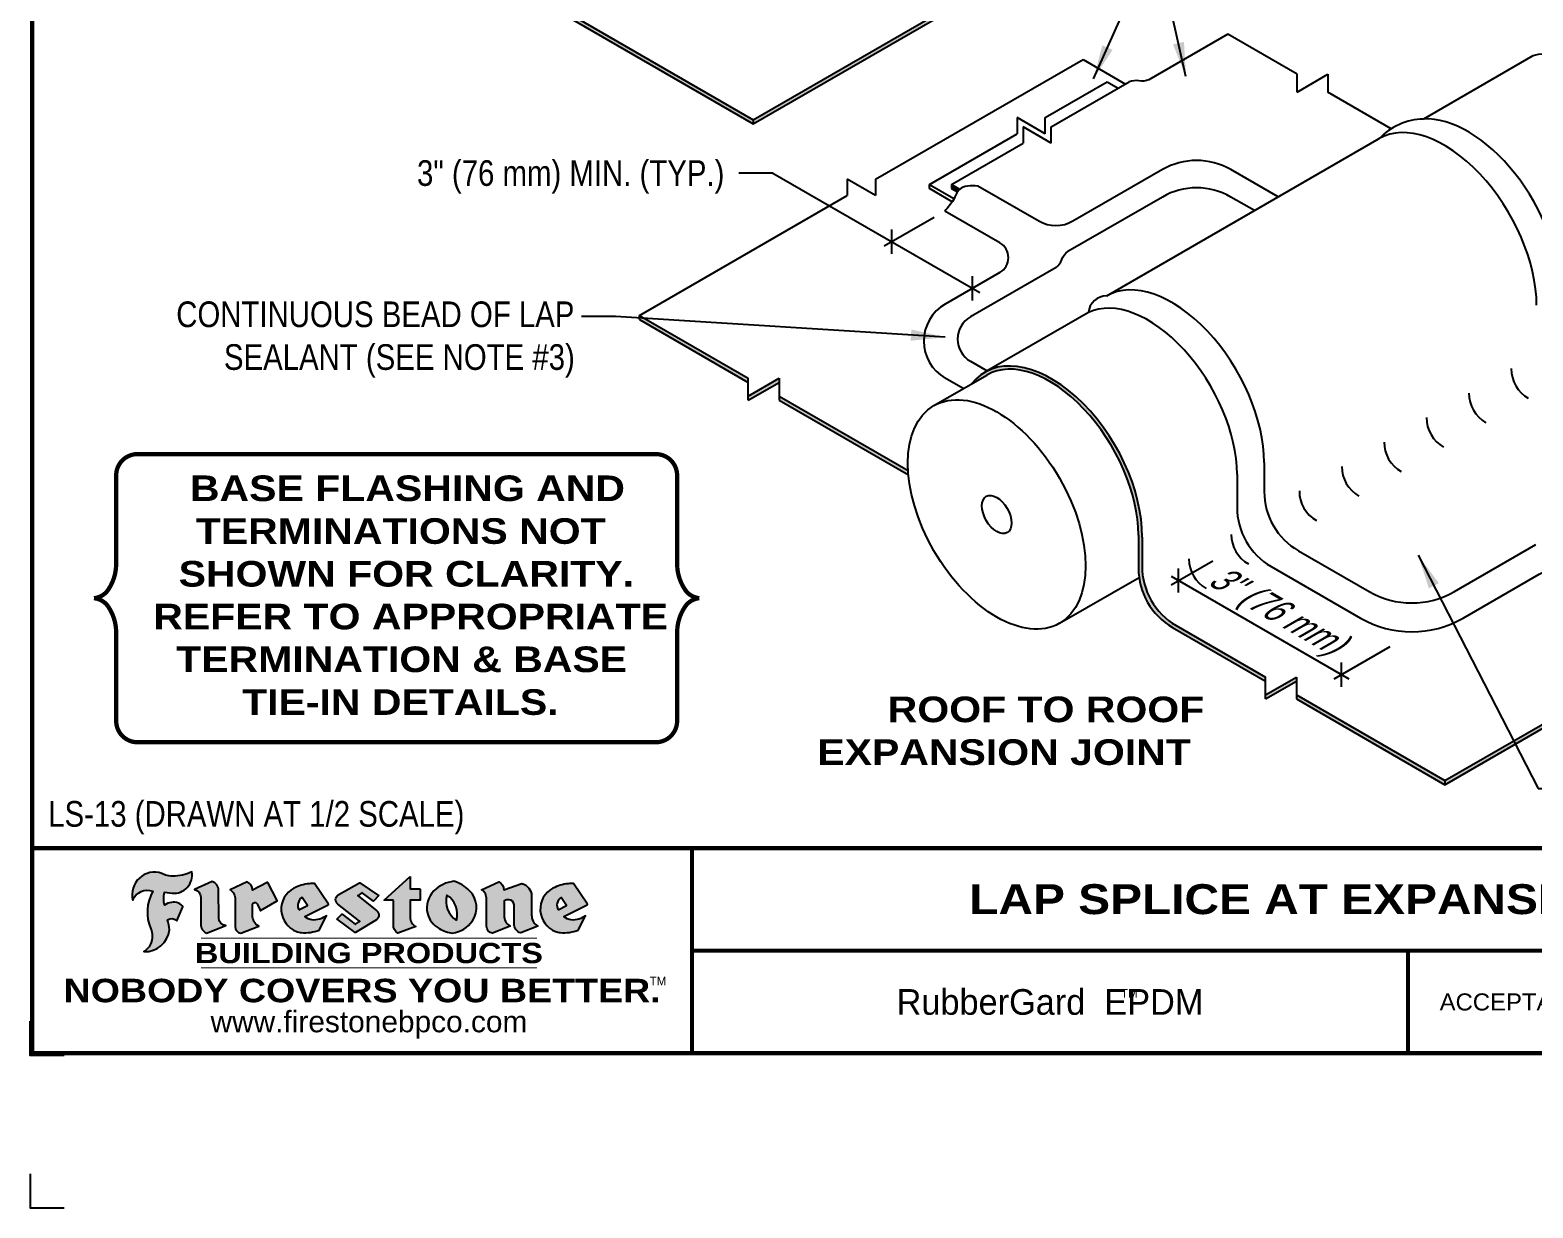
# Model space of a CAD drawing. Header units: inches. Extents: x 121.4 to 141.5, y 78.7 to 95.5.
# Drawn here: x 121.45 to 132.44, y 78.72 to 87.33 of the extents above; entities that cross this region are included whole.
import ezdxf
from ezdxf.enums import TextEntityAlignment as Align

# ---------------------------------------------------------------- set-up
doc = ezdxf.new("R2010")
doc.units = ezdxf.units.IN
doc.header["$MEASUREMENT"] = 0
doc.layers.get('0').update_dxf_attribs({"linetype": 'CONTINUOUS'})
doc.layers.get('DEFPOINTS').update_dxf_attribs({"linetype": 'CONTINUOUS'})
for name, color, linetype in [('FSBP-ANNO-NOTE', 7, 'CONTINUOUS'), ('FSBP-MEMBRANE', 7, 'CONTINUOUS'), ('FSBP-OTHER', 7, 'CONTINUOUS'), ('FSBP-SEALANTS', 1, 'CONTINUOUS'), ('FSBP-TTLB', 7, 'CONTINUOUS'), ('FSBP-TTLB-BORDER', 7, 'CONTINUOUS'), ('FSBP-TTLB-TEXT', 7, 'CONTINUOUS')]:
    doc.layers.add(name, color=color, linetype=linetype)
doc.styles.add('FSBP_ARIAL', font='arial.ttf')
doc.styles.add('FSBP_ARIAL_BOLD', font='')
doc.styles.add('FSBP_ARIAL_NAR', font='ARIALN.TTF')
doc.styles.add('FSBP_BANKGOTHIC', font='bgothm.ttf')
doc.styles.get('FSBP_ARIAL_BOLD').set_extended_font_data('Arial Black')
doc.dimstyles.new('FSBP-LEADER', dxfattribs={"dimtxt": 0.1875, "dimasz": 0.25, "dimexe": 0.0625, "dimexo": 0.125, "dimgap": 0.125, "dimtad": 0, "dimtih": 1, "dimtoh": 1, "dimdec": 4, "dimzin": 0, "dimdsep": 46, "dimlunit": 4, "dimtxsty": 'FSBP_ARIAL_NAR', "dimcen": 0.09375, "dimclrd": 256, "dimclre": 256, "dimclrt": 256, "dimadec": 0, "dimazin": 0, "dimtfac": 1, "dimtdec": 4, "dimtofl": 0, "dimtmove": 0, "dimatfit": 3, "dimfxl": 1, "dimtolj": 1, "dimtzin": 0, "dimlwd": -1, "dimlwe": -1, "dimarcsym": 0})

# ---------------------------------------------------------------- blocks, each defined once
blk = doc.blocks.new('TTLB-EPDM_1')
at = {"layer": 'FSBP-TTLB-TEXT'}
h = blk.add_hatch(color=1, dxfattribs=at)
edge = h.paths.add_edge_path()
edge.add_arc((1.037309769669573, -0.1982514792917306), 0.1319107607348553, 264.0410451462098, 370.3106169565175)
edge.add_arc((1.027551646585694, 0.1214293576525799), 0.3273056962876235, 270.05058356628535, 295.23459397187514, ccw=False)
edge.add_arc((1.022801957313345, -0.06680179986895154), 0.1391656561713503, 249.3281275763668, 272.0749124149863, ccw=False)
edge.add_line((0.9736743133014443, -0.1970076156048179), (0.9474927838574558, -0.1852745150568325))
edge.add_arc((0.8939498971398288, -0.3394262635682071), 0.1631857907024099, 70.84590087378872, 194.3325259843273)
edge.add_arc((0.8444260109029493, -0.4259936440910768), 0.1179914261095279, 70.96950098067128, 156.9641407594482, ccw=False)
edge.add_arc((1.153141409296894, -0.4684497516079468), 0.3110405457095052, 150.3231137483159, 203.2084295854517)
edge.add_arc((0.7562495500622943, -0.6412608153899899), 0.1218587156617311, 0.8849157075190988, 24.34668939894999, ccw=False)
edge.add_arc((0.7493781665697374, -0.6475258110744375), 0.1289731377238325, -58.36655102076742, 3.6216782311386737, ccw=False)
edge.add_arc((0.8256699029544474, -0.5792158350996106), 0.1783301886510354, 267.2205474105585, 354.1381621173521)
edge.add_arc((0.7903121048625305, -0.6011409294291745), 0.212787892960859, 0.9996158580669322, 21.00503380861244)
edge.add_arc((1.01880712263941, -0.5666691048185161), 0.05136395668415847, 40.82117713173261, 125.52727787225791, ccw=False)
edge.add_line((1.057676976260041, -0.5330924682126437), (1.102776947655911, -0.4308018311949837))
edge.add_arc((1.040858222524664, -0.4699705673995949), 0.07326744446031509, 32.31675181867256, 66.31481236598174)
edge.add_arc((1.032262518825329, -0.5063316993097662), 0.1102246948011782, 69.8179132332389, 125.254734720681)
edge.add_arc((1.127708877207287, -0.368959353531244), 0.1659710644737306, 164.1569669952081, 196.5811013160487, ccw=False)
edge.add_line((0.9680425188342383, -0.3236487780942383), (1.023615334387159, -0.3294494641845773))
h = blk.add_hatch(color=1, dxfattribs=at)
edge = h.paths.add_edge_path()
edge.add_line((2.763460561272041, -0.2072496393923444), (2.763460561272041, -0.2969520779963801))
edge.add_arc((2.765767478062699, -0.2969520779963943), 0.00230691679065842, 179.9999999996471, 269.9999999996471)
edge.add_line((2.765767478062685, -0.2992589947870528), (2.835417693520355, -0.2992589947870528))
edge.add_arc((2.835417693520355, -0.3015659115777538), 0.002306916790701052, 0, 90, ccw=False)
edge.add_line((2.837724610311056, -0.3015659115777538), (2.837724610311056, -0.3790761307453892))
edge.add_arc((2.83541769352037, -0.3790761307453749), 0.002306916790686842, 269.99999999964706, 359.99999999964706, ccw=False)
edge.add_line((2.835417693520355, -0.3813830475360618), (2.765767478062685, -0.3813830475360618))
edge.add_arc((2.765767478062699, -0.3836899643267202), 0.00230691679065842, 90.00000000035294, 180.0000000003529)
edge.add_line((2.763460561272041, -0.3836899643267344), (2.763460561272041, -0.5033995910642801))
edge.add_arc((2.836735953378943, -0.5071368822038516), 0.07337063740681413, 177.0802527808789, 245.3249543133826)
edge.add_line((2.806105814540615, -0.5738080530967267), (2.674529557384915, -0.6226036013049594))
edge.add_arc((2.708610405062069, -0.564298408791804), 0.06753517344606039, 177.0345319916277, 239.6926428024901, ccw=False)
edge.add_line((2.641165668230087, -0.560804539009709), (2.641165668230087, -0.3836899643267344))
edge.add_arc((2.638858751439429, -0.3836899643267202), 0.00230691679065842, 359.9999999996471, 449.999999999647)
edge.add_line((2.638858751439443, -0.3813830475360618), (2.572857950769389, -0.3813830475360618))
edge.add_line((2.572857950769389, -0.3813830475360618), (2.763460561272041, -0.2072496393923444))
h = blk.add_hatch(color=1, dxfattribs=at)
edge = h.paths.add_edge_path()
edge.add_line((1.275239419159561, -0.6223407783464694), (1.415345367376062, -0.5660418822574371))
edge.add_arc((1.421019305783958, -0.5090099247487757), 0.05731350411836949, 181.9717871001989, 264.31851000495806, ccw=False)
edge.add_line((1.363739737527226, -0.5109819325197265), (1.363412352251203, -0.3102363679013962))
edge.add_arc((1.294263659668751, -0.3103491388303989), 0.06914878453844908, 0.0934405599591014, 72.42834396969012)
edge.add_line((1.315139561173908, -0.2444268274366692), (1.186839444240604, -0.3024209471341379))
edge.add_arc((1.175246268095289, -0.3585110609420917), 0.05727567197445628, -0.017399788185912257, 78.322067691347, ccw=False)
edge.add_line((1.232521937428658, -0.3585284546236807), (1.232574268422297, -0.555126496687123))
edge.add_arc((1.305699496415486, -0.5558575689677219), 0.07312888236350451, 179.4272023230205, 245.3845503102953)
h = blk.add_hatch(color=1, dxfattribs=at)
edge = h.paths.add_edge_path()
edge.add_line((1.792026821926584, -0.3839679064720229), (1.722158956877934, -0.2518542302253621))
edge.add_arc((1.720119655279638, -0.2529327078887852), 0.002306916790721817, 27.87197133405656, 117.3766794470751)
edge.add_line((1.719058846382097, -0.250884159729182), (1.610638460368705, -0.3070279753467702))
edge.add_arc((1.547088841662962, -0.3061026658494403), 0.06355635479880145, 359.165808011073, 425.8793658831422)
edge.add_line((1.573061729235633, -0.2480956029480268), (1.446879247402876, -0.3051325108639702))
edge.add_arc((1.407812067100189, -0.370357133046621), 0.07602957263902092, -3.441403975725109, 59.07992244284969, ccw=False)
edge.add_line((1.483704536400296, -0.3749210150788969), (1.483704536400296, -0.5723838140635706))
edge.add_arc((1.54053746518044, -0.568254406115083), 0.05698275005415228, 184.1557352478595, 255.3066498366543)
edge.add_line((1.526084036778343, -0.6233736605654059), (1.657291340682093, -0.570650514527486))
edge.add_arc((1.688298576827198, -0.5021390388423987), 0.0752015358480571, 207.5160880841914, 245.649226723163, ccw=False)
edge.add_arc((1.721050197024907, -0.4914488168456328), 0.1093332836229113, 179.4823365255141, 204.5537900001094, ccw=False)
edge.add_line((1.611721375809452, -0.4904610114968335), (1.611721375809452, -0.4126404716788983))
edge.add_arc((1.628589765097195, -0.414159299036043), 0.01693662875851176, 28.356188110622725, 174.8549701683585, ccw=False)
edge.add_arc((1.627340435522395, -0.4197189881350504), 0.02111886817708033, 22.216893572439517, 40.10213956426492, ccw=False)
edge.add_line((1.646891420738257, -0.4117336534413738), (1.666638796144639, -0.4549750258192233))
edge.add_arc((1.668737246926742, -0.4540167099035481), 0.002306916790685496, 204.545128184284, 299.6323508190091)
edge.add_line((1.669877862091766, -0.4560219186518992), (1.791128135493295, -0.3870515928837648))
edge.add_line((1.791128135493295, -0.3870515928837648), (1.792026821926584, -0.3839679064720229))
h = blk.add_hatch(color=1, dxfattribs=at)
h.paths.add_polyline_path([(2.063388732080512, -0.2583237030618903, 0.02524281661523788), (2.025024361750752, -0.2610532129309178, 0.1213611957758757), (1.901773912052249, -0.3008158885520373, 0.6151668103976068), (1.93274136141747, -0.6099060679591872, 0.05306812109568645), (1.967936229862175, -0.617865745600497, 0.1150932231766138), (2.099126721549737, -0.5994933789882708), (2.151195569562105, -0.4944891916583316, -0.08755405562188731), (2.104230609512001, -0.5187113292177372, -0.265591761123442), (1.992692314386659, -0.5010701623316862), (2.165347897647223, -0.4141184325909109, 0.4518949533370738), (2.166222728871162, -0.4107679608846269)])
h.paths.add_polyline_path([(2.014217313945437, -0.4188965037300676), (1.951113654018855, -0.4515330109460507, -0.3720533890450154), (1.973177450672722, -0.3607130665457561)], flags=16)
h = blk.add_hatch(color=1, dxfattribs=at)
edge = h.paths.add_edge_path()
edge.add_arc((2.260407392426802, -0.3775796671688782), 0.04152450223225729, 123.20805433950699, 232.2027298779723, ccw=False)
edge.add_line((2.237665217914071, -0.3428366421988329), (2.393535971665983, -0.2540943745380986))
edge.add_arc((2.394677353533142, -0.2560991469722482), 0.002306916790741334, 55.64644466176611, 119.65426054492559, ccw=False)
edge.add_line((2.395979141996861, -0.2541946229174954), (2.531809646140459, -0.3470380726374032))
edge.add_arc((2.530468902927946, -0.3489153772789875), 0.002306916790700397, -42.731101238422525, 54.4661353739603, ccw=False)
edge.add_line((2.532163440279987, -0.3504807552658491), (2.498457913851155, -0.3869673252714421))
edge.add_arc((2.496763376499139, -0.3854019472845934), 0.002306916790672934, 233.7527076894875, 317.26889876138785, ccw=False)
edge.add_line((2.495399362263356, -0.38726241234572), (2.413849913492982, -0.3274738082119626))
edge.add_arc((2.412485899257181, -0.3293342732731342), 0.002306916790720064, 53.75270768979358, 124.4135619297835)
edge.add_line((2.41118211687575, -0.3274311136421062), (2.382933981293377, -0.346782838468144))
edge.add_arc((2.38423776367478, -0.3486859980991606), 0.002306916790694898, 124.4135619293799, 231.8459020253626)
edge.add_line((2.382812599816248, -0.3505000469010184), (2.519899969301207, -0.4581994452042721))
edge.add_arc((2.494247019847682, -0.4908523236374461), 0.04152450223225742, -55.21225898295222, 51.84590202520428, ccw=False)
edge.add_line((2.517938320565804, -0.5249552055672808), (2.364434947484597, -0.6179520922513717))
edge.add_arc((2.36323960192349, -0.6159790200102006), 0.002306916790726996, 233.2955624372927, 301.20872157023314, ccw=False)
edge.add_line((2.361860787187538, -0.6178285429225383), (2.231266621301074, -0.5204709167214361))
edge.add_arc((2.232647938930649, -0.5186232623475259), 0.002306916790697672, 135.5134179846393, 233.21798691998708, ccw=False)
edge.add_line((2.231002150870836, -0.5170067083764565), (2.262839375599356, -0.4845937328397696))
edge.add_arc((2.264485163659225, -0.4862102868108537), 0.002306916790748497, 53.0352839999411, 135.513417985369, ccw=False)
edge.add_line((2.265872365996302, -0.4843670465239001), (2.361834678328762, -0.5565872257804898))
edge.add_arc((2.363221880665761, -0.5547439854936304), 0.002306916790627066, 233.0352840000685, 302.2362632414394)
edge.add_line((2.36445241715569, -0.5566953042850713), (2.39428499383348, -0.5378823484768844))
edge.add_arc((2.393054457343549, -0.5359310296853765), 0.002306916790685166, 302.2362632406177, 412.2027298768422)
edge.add_line((2.394468296066179, -0.5341081404551886), (2.234958295420142, -0.4103916733127022))
h = blk.add_hatch(color=1, dxfattribs=at)
edge = h.paths.add_edge_path(flags=16)
edge.add_arc((2.940363509127394, -0.4847985213681437), 0.1684614578629418, 344.5558804047865, 417.0140046669545)
edge.add_arc((3.194458079644619, -0.3883534532477785), 0.1684614578629414, 164.5558804047864, 237.0140046669546)
edge = h.paths.add_edge_path()
edge.add_arc((3.069375116502199, -0.4399344555144872), 0.1828726885096673, 136.0914512150047, 191.213418978326)
edge.add_arc((3.064939550433406, -0.4318234379590333), 0.1803148804748503, 194.0167254156723, 240.6663730831859)
edge.add_arc((3.098047041778981, -0.3845058757092554), 0.2378525180183701, 239.2975390661776, 264.2889872773176)
edge.add_arc((3.04884478212623, -0.4190232383793012), 0.203760689247156, 277.1986764832036, 326.503572961274)
edge.add_arc((3.077739326803546, -0.4341046616465112), 0.171374865791709, 325.3768876809902, 406.3828327799087)
edge.add_arc((3.011839488065919, -0.4896144380417797), 0.2571945645850002, 44.28462553519766, 73.82901434867304)
edge.add_arc((3.117152499586992, -0.4983433120546693), 0.2579560664039132, 97.50292863483666, 134.1039137579027)
h = blk.add_hatch(color=1, dxfattribs=at)
edge = h.paths.add_edge_path()
edge.add_line((3.322690228557462, -0.5721896537377091), (3.322690228557462, -0.3749210150788969))
edge.add_arc((3.246797759257384, -0.3703571330465745), 0.076029572638996, 356.5585960242387, 419.0799224428129)
edge.add_line((3.285864939560099, -0.3051325108639702), (3.412047421392799, -0.2480956029480268))
edge.add_arc((3.386074533820159, -0.3061026658494941), 0.06355635479883807, 0.3962622833877276, 65.87936588318718, ccw=False)
edge.add_line((3.449629368605429, -0.3056631084210863), (3.580526418688805, -0.2593848434574539))
edge.add_arc((3.555744121700958, -0.3530904070730321), 0.09692726601172152, 2.366977007666776, 75.18615851992018, ccw=False)
edge.add_line((3.652588689330287, -0.3490873311063041), (3.652588689330287, -0.4883770011386872))
edge.add_arc((3.761877549389556, -0.4914934052703811), 0.1093332836229047, 178.3666365323574, 204.5537900000422)
edge.add_arc((3.729125929191727, -0.5021836272670953), 0.07520153584796169, 207.5160880841711, 245.2240541443093)
edge.add_line((3.697611150971852, -0.5704631245385627), (3.572585913552643, -0.6207021253773775))
edge.add_arc((3.59534718600759, -0.5526356419907701), 0.07177131519198746, 180.3328587115751, 251.51018566665869, ccw=False)
edge.add_line((3.523577081955409, -0.5530525936986663), (3.523577081955409, -0.4153032515383615))
edge.add_arc((3.486319529276879, -0.4148773504126441), 0.0372599868942854, 359.3450650296066, 449.0500281941028)
edge.add_arc((3.482769874121713, -0.4419622099033496), 0.06447454900600783, 86.29402372314017, 119.8211331593848)
edge.add_line((3.450707067966732, -0.3860252459975726), (3.450707067966732, -0.4904610114968335))
edge.add_arc((3.560035889182251, -0.491448816845647), 0.1093332836229751, 179.4823365255069, 204.5537900001023)
edge.add_arc((3.527284268984408, -0.5021390388424952), 0.07520153584796385, 207.5160880841699, 245.6492267231416)
edge.add_line((3.496277032839316, -0.570650514527486), (3.365069728935509, -0.6233736605654059))
edge.add_arc((3.37950248606194, -0.5682868177318081), 0.05694615642555727, 183.9298782390169, 255.318496325343, ccw=False)
h = blk.add_hatch(color=1, dxfattribs=at)
h.paths.add_polyline_path([(3.957695472291277, -0.2583237030618903, 0.02524281661523822), (3.919331101961575, -0.2610532129309178, 0.1085638477195505), (3.807890832595604, -0.2939221658134414, 0.6425897848490651), (3.827048101628293, -0.6099060679591872, 0.05306812109569052), (3.862242970072884, -0.617865745600497, 0.1150932231766133), (3.993433461760503, -0.5994933789882708), (4.045502309772871, -0.4944891916583316, -0.08755405562189084), (3.998537349722767, -0.5187113292177372, -0.2655917611234366), (3.886999054597368, -0.5010701623316862), (4.059654637857989, -0.4141184325909109, 0.4518949533370731), (4.060529469081928, -0.4107679608846269)])
h.paths.add_polyline_path([(3.90852405415626, -0.4188965037300676), (3.845420394229677, -0.4515330109460507, -0.3720533890450147), (3.867484190883488, -0.3607130665457561)], flags=16)
at = {"layer": 'DEFPOINTS', "color": 1}
blk.add_lwpolyline([(0.234375, -1.515625), (-0.015625, -1.515625), (-0.015625, -1.265625)], dxfattribs=at)
at = {"layer": 'DEFPOINTS', "linetype": 'Continuous', "ltscale": 1.75}
blk.add_lwpolyline([(-0.015625, -2.380833333333342), (-0.015625, -2.630833333333342), (0.234375, -2.630833333333342)], dxfattribs=at)
at = {"layer": 'FSBP-TTLB', "const_width": 0.03125}
for points in [[(0, 0), (0, -1.5), (20, -1.5), (20, 0), (0, 0)], [(4.825208527206769, 0), (4.825208527206769, -0.75)], [(4.825208527206769, -0.75), (15.84028770518938, -0.75)], [(4.825208527206769, -0.75), (4.825208527206769, -1.5)]]:
    blk.add_lwpolyline(points, dxfattribs=at)
at = {"layer": 'FSBP-TTLB-BORDER', "const_width": 0.03125}
blk.add_lwpolyline([(20, 0), (20, 13), (0, 13), (0, 0)], dxfattribs=at)
at = {"layer": 'FSBP-TTLB-TEXT', "color": 1}
blk.add_line((0.7358432058323388, -0.379822754145593), (0.7358432058323388, -0.379822754145593), dxfattribs=at)
for points in [[(1.023615323725323, -0.3294494630716969, 0.5000510906601082), (1.167090420776901, -0.1746414942047778, -0.1103304102359608), (1.027840608309816, -0.2058762110801382, -0.09957876667165425), (0.9736743133014443, -0.1970076156048179), (0.9474927838574558, -0.1852745150568325, 0.5978159689075124), (0.7358432058323388, -0.379822754145593, -0.3938834584182213), (0.8828996422548698, -0.3144510229727047, 0.2349406564350952), (0.86727108227484, -0.5910237178633082, -0.1027304183841549), (0.8780937320133262, -0.6393788197974146, -0.2772692352614086), (0.8170223912655956, -0.7573362346216896, 0.3985429150902959), (1.003067614090241, -0.5974286950643517, 0.0875124847930418), (0.9889600163401155, -0.5248671157293501, -0.3874031597924062), (1.057676976260041, -0.5330924682126437), (1.102776947655911, -0.4308018311949837, 0.1494423498871741), (1.07029056398062, -0.4028746979725923, 0.2467195073738216), (0.9686394281704906, -0.4163228904100862, -0.1424285161541127), (0.9680425188342383, -0.3236487780942383), (1.023615334387159, -0.3294494641845773)], [(2.763460561272041, -0.2072496393923444), (2.763460561272041, -0.2969520779963801, 0.4142135623730958), (2.765767478062685, -0.2992589947870528), (2.835417693520355, -0.2992589947870528, -0.414213562373095), (2.837724610311056, -0.3015659115777538), (2.837724610311056, -0.3790761307453892, -0.4142135623730938), (2.835417693520355, -0.3813830475360618), (2.765767478062685, -0.3813830475360618, 0.4142135623730958), (2.763460561272041, -0.3836899643267344), (2.763460561272041, -0.5033995910642801, 0.3068985753588853), (2.806105814540615, -0.5738080530967267), (2.674529557384915, -0.6226036013049594, -0.2804194150632976), (2.641165668230087, -0.560804539009709), (2.641165668230087, -0.3836899643267344, 0.414213562373095), (2.638858751439443, -0.3813830475360618), (2.572857950769389, -0.3813830475360618), (2.763460561272041, -0.2072496393923444)], [(2.166222728871162, -0.4107679608846269), (2.063388732080512, -0.2583237030618903, 0.02524281661523788), (2.025024361750752, -0.2610532129309178, 0.1085638477195265), (1.913584092384895, -0.2939221658134414, 0.6425897848491228), (1.93274136141747, -0.6099060679591872, 0.05306812109568648), (1.967936229862175, -0.617865745600497, 0.1150932231766137), (2.099126721549737, -0.5994933789882708), (2.151195569562105, -0.4944891916583316, -0.0875540556218873), (2.104230609512001, -0.5187113292177372, -0.2655917611234418), (1.992692314386659, -0.5010701623316862), (2.165347897647223, -0.4141184325909109)], [(4.060529469081928, -0.4107679608846269), (3.957695472291277, -0.2583237030618903, 0.02524281661523788), (3.919331101961575, -0.2610532129309178, 0.1085638477195265), (3.807890832595604, -0.2939221658134414, 0.6425897848491228), (3.827048101628293, -0.6099060679591872, 0.05306812109568648), (3.862242970072884, -0.617865745600497, 0.1150932231766137), (3.993433461760503, -0.5994933789882708), (4.045502309772871, -0.4944891916583316, -0.0875540556218873), (3.998537349722767, -0.5187113292177372, -0.2655917611234418), (3.886999054597368, -0.5010701623316862), (4.059654637857989, -0.4141184325909109)], [(4.059654637857989, -0.4141184325909109, 0.4518949533370731), (4.060529469081928, -0.4107679608846269, 0.4518949533370731)]]:
    blk.add_lwpolyline(points, format="xyb", dxfattribs=at)
for points in [[(1.275239419159561, -0.6223407783464694), (1.415345367376062, -0.5660418822574371, -0.3756100036733062), (1.363739737527226, -0.5109819325197265), (1.363412352251203, -0.3102363679013962, 0.3265360292958048), (1.315139561173908, -0.2444268274366692), (1.186839444240604, -0.3024209471341379, -0.3557863980845349), (1.232521937428658, -0.3585284546236807), (1.232574268422297, -0.555126496687123, 0.2960110723418457)], [(1.792026821926584, -0.3839679064720229), (1.722158956877934, -0.2518542302253621, 0.4116839150163434), (1.719058846382097, -0.250884159729182), (1.610638460368705, -0.3070279753467702, 0.2996033003794034), (1.573061729235633, -0.2480956029480268), (1.446879247402876, -0.3051325108639702, -0.2797757560995365), (1.483704536400296, -0.3749210150788969), (1.483704536400296, -0.5723838140635706, 0.320828638474519), (1.526084036778343, -0.6233736605654059), (1.657291340682093, -0.570650514527486, -0.1679398621276611), (1.621603752698661, -0.5368819723450571, -0.1098333365370753), (1.611721375809452, -0.4904610114968335), (1.611721375809452, -0.4126404716788983, -0.743334502655012), (1.64349420176768, -0.4061152228778298, -0.07819791644735608), (1.646891420738257, -0.4117336534413738), (1.666638796144639, -0.4549750258192233, 0.4404648714563479), (1.669877862091766, -0.4560219186518992), (1.791128135493295, -0.3870515928837648)], [(2.234958295420142, -0.4103916733127022, -0.5150044486718882), (2.237665217914071, -0.3428366421988329), (2.393535971665983, -0.2540943745380986, -0.2867822934100265), (2.395979141996861, -0.2541946229174954), (2.531809646140459, -0.3470380726374032, -0.4515027974650387), (2.532163440279987, -0.3504807552658491), (2.498457913851155, -0.3869673252714421, -0.3814439164929681), (2.495399362263356, -0.38726241234572), (2.413849913492982, -0.3274738082119626, 0.3184718635035665), (2.41118211687575, -0.3274311136421062), (2.382933981293377, -0.346782838468144, 0.5064094529656681), (2.382812599816248, -0.3505000469010184), (2.519899969301207, -0.4581994452042721, -0.5043597839115849), (2.517938320565804, -0.5249552055672808), (2.364434947484597, -0.6179520922513717, -0.3053163970316367), (2.361860787187538, -0.6178285429225383), (2.231266621301074, -0.5204709167214361, -0.4541703869768119), (2.231002150870836, -0.5170067083764565), (2.262839375599356, -0.4845937328397696, -0.3762644290664977), (2.265872365996302, -0.4843670465239001), (2.361834678328762, -0.5565872257804898, 0.3114700032088108), (2.36445241715569, -0.5566953042850713), (2.39428499383348, -0.5378823484768844, 0.520381097387146), (2.394468296066179, -0.5341081404551886)], [(2.937624918725987, -0.3131105398334029, 0.2452625673097023), (2.889993533867141, -0.4754966266250307, 0.2064059665179019), (2.976604338974084, -0.5890186876871866, 0.1094800500670344), (3.074378098474654, -0.6211778035979165, 0.2185147641853038), (3.218764944843201, -0.5314757029352819, 0.3689489483072479), (3.195959963110113, -0.3100352223135445, 0.1296305888694145), (3.0834694040758, -0.242595816912754, 0.1610736375384317)], [(3.322690228557462, -0.5721896537377091), (3.322690228557462, -0.3749210150788969, 0.2797757560995341), (3.285864939560099, -0.3051325108639702), (3.412047421392799, -0.2480956029480268, -0.2937618496109166), (3.449629368605429, -0.3056631084210863), (3.580526418688805, -0.2593848434574539, -0.3288760160581939), (3.652588689330287, -0.3490873311063041), (3.652588689330287, -0.4883770011386872, 0.114762897203527), (3.662431105063263, -0.536926560769686, 0.166032965990522), (3.697611150971852, -0.5704631245385627), (3.572585913552643, -0.6207021253773775, -0.3209557512194564), (3.523577081955409, -0.5530525936986663), (3.523577081955409, -0.4153032515383615, 0.4127061514896111), (3.48693727661589, -0.3776224848030694, 0.1473421876160361), (3.450707067966732, -0.3860252459975726), (3.450707067966732, -0.4904610114968335, 0.1098333365370753), (3.460589444855941, -0.5368819723450855, 0.1679398621276611), (3.496277032839316, -0.570650514527486), (3.365069728935509, -0.6233736605654059, -0.3219729545308964), (3.322690228557462, -0.5721896537377091, 29.1476284739)], [(1.951113654018855, -0.4515330109460507), (2.014217313945437, -0.4188965037300676), (1.973177450672722, -0.3607130665457561, 0.3720533890450154)], [(3.10274193015772, -0.5296595419651595, 0.3271311138286319), (3.032079658614293, -0.3434924326507627, 0.3271311138286322)], [(3.845420394229677, -0.4515330109460507), (3.90852405415626, -0.4188965037300676), (3.867484190883488, -0.3607130665457561, 0.3720533890450154)]]:
    blk.add_lwpolyline(points, format="xyb", close=True, dxfattribs=at)
at = {"layer": 'FSBP-TTLB-TEXT'}
for points, const_width in [([(1.233926579809207, -0.6584455781731435), (3.691229482685259, -0.6584455781731577)], 0.0078125), ([(10.06152282927678, -0.75), (10.06152282927678, -1.5)], 0.03125), ([(1.233926579809207, -0.8761560960495984), (3.691229482685259, -0.8761560960495842)], 0.0078125)]:
    blk.add_lwpolyline(points, dxfattribs=dict(at, const_width=const_width))
at = {"layer": 'FSBP-TTLB-TEXT', "color": 1}
for centre, start, end in [((1.789987520328282, -0.3850463841354355), 299.6323508193319, 27.87197133380463), ((2.164310260790558, -0.412058050385383), 296.7304547840455, 34.00233684987403)]:
    blk.add_arc(centre, 0.00230691679068068, start, end, dxfattribs=at)
at = {"layer": 'FSBP-TTLB-TEXT', "lineweight": 18, "style": 'FSBP_ARIAL_BOLD'}
blk.add_text('BUILDING PRODUCTS', height=0.1484375, dxfattribs=at).set_placement((2.462578031247233, -0.7673008371113639), align=Align.MIDDLE_CENTER)
at = {"layer": 'FSBP-TTLB-TEXT', "color": 1}
for s, height, style, p in [('NOBODY COVERS YOU BETTER.', 0.171875, 'FSBP_ARIAL_BOLD', (2.412604263603384, -1.041650450587369)), ('TM', 0.0625, 'FSBP_BANKGOTHIC', (4.576671173373001, -0.9725745042934193))]:
    blk.add_text(s, height=height, dxfattribs=dict(at, style=style)).set_placement(p, align=Align.MIDDLE_CENTER)
at = {"layer": 'FSBP-TTLB-TEXT'}
for s, height, style, p in [('RubberGard  EPDM', 0.1875, 'FSBP_BANKGOTHIC', (7.443365678241776, -1.125)), ('TM', 0.0625, 'FSBP_BANKGOTHIC', (8.023397742165457, -1.062518816683806)), ('www.firestonebpco.com', 0.15625, 'FSBP_ARIAL', (2.462578031247233, -1.268657306740124))]:
    blk.add_text(s, height=height, dxfattribs=dict(at, style=style)).set_placement(p, align=Align.MIDDLE_CENTER)
at = {"layer": 'FSBP-TTLB-TEXT', "style": 'FSBP_ARIAL'}
blk.add_text('ACCEPTABLE SYSTEMS:', height=0.125, dxfattribs=at).set_placement((10.29281281591562, -1.125), align=Align.MIDDLE_LEFT)
at = {"layer": 'FSBP-TTLB-TEXT'}
for tag, height, style, p in [('MAXIMUM_WARRANTY', 0.1875, 'FSBP_ARIAL_BOLD', (18.03987100774941, 0.2240244307510579)), ('ACCPT_SYSTEMS', 0.21875, 'FSBP_ARIAL', (12.49438170418193, -1.125))]:
    blk.add_attdef(tag, text='', height=height, dxfattribs=dict(at, style=style)).set_placement(p, align=Align.MIDDLE_LEFT)
for tag, height, style, p in [('DETAIL_DESCP_LINE_1', 0.21875, 'FSBP_ARIAL_BOLD', (10.33118450231211, -0.3736318192489421)), ('ISSUE_REV_DATE', 0.21875, 'FSBP_ARIAL', (16.84069633627263, -0.7282559425942452)), ('DETAIL_NUMBER', 0.4375, 'FSBP_ARIAL', (18.91941590748775, -0.8931630692489421))]:
    blk.add_attdef(tag, text='', height=height, dxfattribs=dict(at, style=style)).set_placement(p, align=Align.MIDDLE_CENTER)

msp = doc.modelspace()

# ---------------------------------------------------------------- hatches: boundary and pattern name
at = {"layer": 'FSBP-MEMBRANE'}
h = msp.add_hatch(color=256, dxfattribs=at)
h.paths.add_polyline_path([(129.9772235232665, 88.52004015570901), (129.9772235232665, 88.55004015570901), (128.4585417774312, 87.67322884093764), (128.4585417774312, 87.64322884093764)])
h.paths.add_polyline_path([(128.252854397265, 87.67322884093767), (128.252854397265, 87.64322884093765), (128.4585417774312, 87.52447517662979), (128.4585417774312, 87.55447517662981)])
h.paths.add_polyline_path([(126.7341726514299, 86.67766386185848), (126.7341726514299, 86.64766386185848), (128.2528543972651, 87.52447517662984), (128.2528543972651, 87.55447517662984)])
h.paths.add_polyline_path([(126.7341726514299, 86.64766386185848), (126.7341726514299, 86.67766386185848), (125.3965025050364, 87.44996808096575), (125.3965025050364, 87.41996808096577)])
h.paths.add_polyline_path([(125.1708245190849, 87.44996808096569), (125.1708245190849, 87.41996808096573), (125.3965025050364, 87.550263326905), (125.3965025050364, 87.58026332690496)], flags=17)
edge = h.paths.add_edge_path()
edge.add_line((125.170824519085, 87.58026332690496), (124.768932424297, 87.81229583601595))
edge.add_arc((125.018932424297, 88.24530853790819), 0.5000000000000134, 180, 240.0000000000025, ccw=False)
edge.add_line((124.518932424297, 88.24530853790819), (124.518932424297, 88.45696348920332))
edge.add_ellipse((123.8434326093451, 88.84696348920335), major_axis=(-0.477650499842743, 0.8273149339882706), ratio=0.5773502691896161, start_angle=224.9999999999999, end_angle=314.9999999999985)
edge.add_line((123.8434326093446, 89.62696348920363), (123.4698943186203, 89.84262592190592))
edge.add_arc((123.7198943186202, 90.27563862379819), 0.5000000000000181, 180, 240.0000000000055, ccw=False)
edge.add_line((123.2198943186202, 90.27563862379819), (123.2198943186202, 90.85534713343355))
edge.add_line((123.2198943186202, 90.85534713343355), (123.1939135565067, 90.87034713343354))
edge.add_line((123.1939135565067, 90.87034713343354), (123.1939135565067, 90.26063862379817))
edge.add_arc((123.6939135565067, 90.26063862379817), 0.5, 180, 240.0000000000061)
edge.add_line((123.4439135565067, 89.82762592190592), (123.8434326093445, 89.59696348920369))
edge.add_ellipse((123.8434326093451, 88.84696348920335), major_axis=(-0.4592793267718582, 0.7954951288348593), ratio=0.5773502691896403, start_angle=224.9999999999992, end_angle=315.00000000000216, ccw=False)
edge.add_line((124.4929516621834, 88.47196348920588), (124.4929516621834, 88.23030853790827))
edge.add_arc((124.9929516621834, 88.23030853790827), 0.5000000000000067, 180, 240.0000000000039)
edge.add_line((124.7429516621834, 87.79729583601603), (125.170824519085, 87.55026332690501))
edge.add_line((125.170824519085, 87.55026332690501), (125.170824519085, 87.58026332690496))
h.paths.add_polyline_path([(123.0810745635309, 90.93549475640313), (123.1070553256445, 90.92049475640314), (123.3327333115959, 91.05079000234238), (123.3067525494824, 91.06579000234235)])
h.paths.add_polyline_path([(123.1939135565067, 91.13093762531196), (123.2198943186203, 91.11593762531193), (123.2198943186203, 92.19564613494741), (123.1939135565067, 92.2106461349474)])
h.paths.add_polyline_path([(123.2198943186203, 92.19564613494741), (124.7016812084198, 93.05115619465482), (124.6757004463062, 93.06615619465482), (123.1939135565067, 92.2106461349474)])
h.paths.add_polyline_path([(124.7883756985567, 93.00110310743699), (124.8143564606702, 92.98610310743699), (124.8143564606702, 93.24631545630831), (124.7883756985567, 93.26131545630831)])
h.paths.add_polyline_path([(124.9010509508072, 93.19626236909046), (124.9270317129207, 93.18126236909045), (126.4088186027203, 94.03677242879787), (126.3828378406067, 94.05177242879786)])
h.paths.add_polyline_path([(123.5161490353329, 91.34992467435231), (123.5161490353329, 90.03017699136512), (123.8848819821269, 90.03017699136512), (123.8848819821269, 91.34992467435231)], flags=9)
h.paths.add_polyline_path([(124.8533367928842, 88.06505287111484), (125.9962718129368, 87.40517902962124), (126.1806382863338, 87.72451112875714), (125.0377032662813, 88.38438497025075)], flags=9)
h = msp.add_hatch(color=256, dxfattribs=at)
edge = h.paths.add_edge_path()
edge.add_line((128.2452462559247, 86.17065198602425), (128.186230108281, 86.20472497475292))
edge.add_line((128.186230108281, 86.20472497475292), (128.186230108281, 86.1747249747529))
edge.add_line((128.186230108281, 86.1747249747529), (128.2286322924405, 86.15024406231416))
edge.add_spline(control_points=[(128.2286322924367, 86.15024406230837), (128.2332255639318, 86.1575494835698), (128.2385916642296, 86.16457985643561), (128.2448759261023, 86.17032085113063), (128.2452462559247, 86.17065198602424)], knot_values=[0.1353556049095072, 0.1353556049095072, 0.1353556049095072, 0.1353556049095072, 0.1617917019494157, 0.1634324204386598, 0.1634324204386598, 0.1634324204386598, 0.1634324204386598], degree=3, periodic=0)
h = msp.add_hatch(color=256, dxfattribs=at)
h.paths.add_polyline_path([(125.9042603682061, 85.24746823076686), (125.9042603682061, 85.21746823076684), (126.6996475152063, 84.75825124733629), (126.6996475152063, 84.78825124733625)])
h.paths.add_polyline_path([(126.9253255011578, 84.75825124733632), (126.9253255011578, 84.78825124733628), (126.6996475152063, 84.65795600139703), (126.6996475152063, 84.62795600139704)])
edge = h.paths.add_edge_path()
edge.add_line((126.9253255011578, 84.65795600139705), (126.9253255011578, 84.62795600139701))
edge.add_line((126.9253255011578, 84.62795600139701), (127.8708893974511, 84.08203443133606))
edge.add_ellipse((128.5163620935492, 83.79295686802453), major_axis=(0.459279326771844, -0.7954951288348675), ratio=0.577350269189629, start_angle=229.0971805816382, end_angle=231.3988140269742, ccw=False)
edge.add_line((127.8685030165678, 84.11341220898146), (126.9253255011578, 84.65795600139705))
h = msp.add_hatch(color=256, dxfattribs=at)
edge = h.paths.add_edge_path()
edge.add_arc((130.0787534007158, 83.41467382390664), 0.5000000000000009, 180, 239.9999999999994, ccw=False)
edge.add_line((129.5787534007158, 83.41467382390664), (129.5787534007158, 83.62632877519505))
edge.add_ellipse((128.9032535857639, 84.0163287752018), major_axis=(-0.4755596189272554, 0.8149548038510709), ratio=0.5888903846569348, start_angle=224.1259780457839, end_angle=359.7606464245748)
edge.add_ellipse((128.9032535857639, 84.0163287752018), major_axis=(-0.4755596189272554, 0.8149548038510709), ratio=0.5888903846569348, start_angle=359.7606464245748, end_angle=373.0614207784309)
edge.add_line((128.3315379561781, 84.74690877434034), (128.4439742589923, 84.81182390403683))
edge.add_ellipse((128.9032535857639, 84.01632877520181), major_axis=(-0.4592793267718501, 0.7954951288348742), ratio=0.5773502691896398, start_angle=224.9999999999999, end_angle=360.0000000000034, ccw=False)
edge.add_line((129.5527726386022, 83.64132877520544), (129.5527726386022, 83.39967382390672))
edge.add_arc((130.0527726386022, 83.39967382390672), 0.5000000000000068, 180, 240.0000000000002)
edge.add_line((129.8027726386022, 82.9666611220145), (130.4820281703604, 82.5744927579054))
edge.add_line((130.4820281703604, 82.5744927579054), (130.4820281703604, 82.60449275790535))
edge.add_line((130.4820281703604, 82.60449275790535), (129.8287534007158, 82.98166112201443))
h.paths.add_polyline_path([(130.7077061563118, 82.57449275790536), (130.7077061563118, 82.60449275790533), (130.4820281703603, 82.47419751196604), (130.4820281703603, 82.44419751196608)])
h.paths.add_polyline_path([(130.7077061563118, 82.47419751196611), (130.7077061563118, 82.44419751196615), (131.7939936278487, 81.81702914785697), (131.7939936278487, 81.847029147857)])
h.paths.add_polyline_path([(133.3126753736839, 82.6938404626282), (133.3126753736838, 82.72384046262822), (131.7939936278487, 81.84702914785696), (131.7939936278487, 81.81702914785696)])
h.paths.add_polyline_path([(133.3126753736838, 82.84259412693609), (133.3126753736838, 82.81259412693603), (133.51836275385, 82.69384046262817), (133.51836275385, 82.72384046262823)])
h.paths.add_polyline_path([(135.0370444996853, 83.68940544170745), (135.0370444996853, 83.71940544170745), (133.51836275385, 82.84259412693606), (133.51836275385, 82.81259412693605)])

# ---------------------------------------------------------------- linework, layer by layer
at = {"layer": 'FSBP-ANNO-NOTE'}
for p, q in [((126.8800653487553, 86.2887193183751), (126.6300653487553, 86.2887193183751)), ((126.8800653487553, 86.2887193183751), (128.3932407013585, 85.41508712121856)), ((127.6942203248186, 85.7561667237829), (128.059712524744, 85.96718374379654)), ((127.7483469125551, 85.69902837613458), (127.7483469125551, 85.87580507143119)), ((128.339114113622, 85.3579487735702), (128.339114113622, 85.53472546886681)), ((129.7911843227912, 83.27864573935648), (130.0955867166671, 83.45439254340268)), ((129.7911843227912, 83.34114573935646), (131.0911269968838, 82.59062348653814)), ((129.8453109105278, 83.22150739170816), (129.8453109105278, 83.39828408700477)), ((130.9828738214107, 82.59062348653812), (131.3939120973681, 82.82793654580937)), ((131.0370004091472, 82.53348513888977), (131.0370004091473, 82.71026183418638))]:
    msp.add_line(p, q, dxfattribs=at)
at = {"layer": 'FSBP-ANNO-NOTE', "const_width": 0.03125}
msp.add_lwpolyline([(122.0767708281523, 83.4204007979252), (122.0767708281523, 84.07807745390801, -0.414213562373095), (122.2330208281523, 84.23432745390801), (126.02294417262, 84.23432745390801, -0.414213562373095), (126.17919417262, 84.07807745390801), (126.17919417262, 83.4204007979252, 0.1409083258157955), (126.2376417988074, 83.24225974782217, 0.2244532195272858), (126.3417052165204, 83.18097870772539, 0.2244532195272858), (126.2376417988074, 83.11969766762857, 0.1409083258157939), (126.17919417262, 82.94155661752555), (126.17919417262, 82.28387996154271, -0.414213562373095), (126.02294417262, 82.12762996154271), (122.2330208281523, 82.12762996154271, -0.414213562373095), (122.0767708281523, 82.28387996154271), (122.0767708281523, 82.94155661752555, 0.1409083258157955), (122.0183232019648, 83.11969766762857, 0.2244532195272858), (121.9142597842519, 83.18097870772539, 0.2244532195272858), (122.0183232019648, 83.24225974782217, 0.1409083258157939)], format="xyb", close=True, dxfattribs=at)
at = {"layer": 'FSBP-MEMBRANE'}
for p, q in [((126.7341726514299, 86.67766386185848), (128.2528543972651, 87.55447517662984)), ((126.7341726514299, 86.64766386185848), (128.2528543972651, 87.52447517662984)), ((127.6286294942074, 86.24303320984598), (129.1473112400426, 87.11984452461726)), ((132.4377276913149, 87.14648053417986), (131.6363968246351, 86.68383194259229)), ((128.8707524597087, 86.69493413861596), (129.322888450748, 86.95597497475282)), ((128.9155583956303, 86.62580285778168), (129.4852682139576, 86.95472497475282)), ((129.322888450748, 86.9559749747528), (129.4051608641075, 86.9084749747528)), ((130.7131401786849, 86.88055668063694), (130.9388181646363, 87.01085192657618)), ((130.7131401786849, 86.88055668063694), (130.7131401786848, 87.01085192657622)), ((130.9388181646363, 87.01085192657618), (130.9388181646363, 86.88055668063699)), ((126.7341726514299, 86.67766386185848), (126.7341726514299, 86.64766386185848)), ((128.8707524597087, 86.57618047430815), (128.6650650795426, 86.694934138616)), ((128.6650650795426, 86.694934138616), (128.6650650795426, 86.57618047430815)), ((128.9155583956304, 86.50704919347383), (128.7098710154642, 86.6258028577817)), ((128.7098710154642, 86.6258028577817), (128.7098710154642, 86.50704919347383)), ((128.8707524597087, 86.57618047430815), (128.8707524597087, 86.694934138616)), ((128.9155583956304, 86.50704919347385), (128.9155583956303, 86.62580285778168)), ((128.0238503450714, 86.2059749747529), (128.6650650795425, 86.57618047430815)), ((128.186230108281, 86.2047249747529), (128.7098710154642, 86.50704919347383)), ((129.3213451237265, 85.39079294126451), (131.3132035524338, 86.5407929412663)), ((127.6286294942074, 86.12427954553813), (127.4229421140412, 86.24303320984599)), ((127.4229421140412, 86.24303320984599), (127.4229421140412, 86.12427954553814)), ((127.6286294942074, 86.24303320984596), (127.6286294942074, 86.12427954553812)), ((128.0238503450714, 86.1759749747529), (128.0238503450714, 86.2059749747529)), ((128.0238503450714, 86.2059749747529), (128.2038532079025, 86.1020502734425)), ((128.1910473399397, 86.07944374475801), (128.0238503450714, 86.1759749747529)), ((128.186230108281, 86.2047249747529), (128.186230108281, 86.1747249747529)), ((128.186230108281, 86.2047249747529), (128.2452462559248, 86.17065198602424)), ((128.186230108281, 86.1747249747529), (128.186230108281, 86.1747249747529)), ((128.186230108281, 86.1747249747529), (128.228632292428, 86.15024406232139)), ((125.9042603682061, 85.24746823076684), (127.4229421140412, 86.12427954553816)), ((125.9042603682061, 85.21746823076684), (125.9042603682061, 85.24746823076684)), ((125.9042603682061, 85.24746823076684), (126.6996475152063, 84.78825124733625)), ((125.9042603682061, 85.21746823076684), (126.6996475152063, 84.75825124733626)), ((129.186488357626, 85.26937662967464), (128.4297029762864, 84.83244638603949)), ((126.6996475152063, 84.65795600139704), (126.9253255011578, 84.78825124733628)), ((126.6996475152063, 84.62795600139704), (126.6996475152063, 84.7882512473363)), ((126.6996475152063, 84.62795600139707), (126.9253255011578, 84.7582512473363)), ((126.9253255011578, 84.78825124733628), (126.9253255011578, 84.62795600139708)), ((126.9253255011578, 84.65795600139704), (127.8685030165678, 84.11341220898144)), ((126.9253255011578, 84.62795600139704), (127.8708893974512, 84.08203443133606)), ((131.7939936278487, 81.84702914785696), (133.3126753736839, 82.72384046262823)), ((131.7939936278487, 81.81702914785696), (133.3126753736839, 82.69384046262823)), ((130.4820281703604, 82.47419751196608), (130.7077061563118, 82.60449275790532)), ((130.4820281703603, 82.4441975119661), (130.4820281703604, 82.60449275790536)), ((130.4820281703604, 82.44419751196611), (130.7077061563118, 82.57449275790535)), ((130.7077061563118, 82.60449275790532), (130.7077061563118, 82.44419751196614)), ((131.7939936278487, 81.84702914785696), (131.7939936278487, 81.81702914785696))]:
    msp.add_line(p, q, dxfattribs=at)
for points in [[(125.3965025050364, 87.44996808096575), (126.7341726514299, 86.67766386185848)], [(125.3965025050364, 87.41996808096577), (126.7341726514299, 86.64766386185848)], [(130.7131401786848, 87.01085192657622), (130.2056195794444, 87.30386908116694), (130.2056195794444, 87.30386908116694), (129.6277922892687, 86.97026033963888)], [(129.1473112400426, 87.11984452461726), (129.4592874518441, 86.93972497475286)], [(131.4020941808066, 86.61308414799194), (130.9388181646363, 86.88055668063697)], [(130.7077061563118, 82.4741975119661), (131.7939936278487, 81.84702914785696)], [(130.7077061563118, 82.44419751196614), (131.7939936278487, 81.81702914785696)]]:
    msp.add_lwpolyline(points, dxfattribs=at)
for points in [[(129.6279972433354, 86.97025963951549, -0.1418447981812067), (129.5567352056591, 86.96249195708464, 0.1413760211639213), (129.4854731680036, 86.95472427464162, -14.41601827174686)], [(132.2786566617299, 84.85912613114171, 0.2679491924311252), (132.4036566617299, 84.6426197801956)], [(131.9688141303519, 84.68023846224428, 0.2679491924311252), (132.0938141303519, 84.46373211129817)], [(131.658971598974, 84.50135079334684, 0.2679491924311252), (131.783971598974, 84.28484444240074)], [(131.3491290675962, 84.32246312444941, 0.2679491924311252), (131.4741290675962, 84.10595677350331)], [(131.0392865362183, 84.14357545555198, 0.2679491924311252), (131.1642865362183, 83.92706910460588)], [(130.7294440048404, 83.96468778665455, 0.2679491924311252), (130.8544440048404, 83.74818143570845)], [(129.5527726386022, 83.6413287752018), (129.5527726386022, 83.3996738239067, 0.2679491924311058), (129.8027726386022, 82.9666611220145), (130.4820281703604, 82.57449275790536)], [(130.2319321125255, 83.64744916170153, 0.2679491924311252), (130.3569321125255, 83.43094281075543)], [(129.5787534007158, 83.62632877520181), (129.5787534007158, 83.41467382390665, 0.2679491924311245), (129.8287534007158, 82.98166112201443), (130.4820281703604, 82.60449275790532)], [(129.9220895811476, 83.4685614928041, 0.2679491924311252), (130.0470895811476, 83.252055141858)]]:
    msp.add_lwpolyline(points, format="xyb", dxfattribs=at)
for centre, major_axis, ratio, start_param, end_param in [((132.8348285681936, 86.28622464964675), (-0.4776504998427465, 0.8273149339882668), 0.5773502691896143, 3.926990816987237, 6.126200917680249), ((128.9032535857639, 84.0163287752018), (-0.4755596189272554, 0.8149548038510709), 0.5888903846569348, 3.911736256151455, 6.511150104751607), ((128.9032535857639, 84.01632877520181), (-0.4592793267718501, 0.7954951288348742), 0.5773502691896398, 3.926990816987241, 6.283185307179646)]:
    msp.add_ellipse(centre, major_axis=major_axis, ratio=ratio, start_param=start_param, end_param=end_param, dxfattribs=at)
at = {"layer": 'FSBP-OTHER'}
for p, q in [((128.0570827667774, 84.58845199685939), (128.443974258992, 84.81182390403666)), ((128.9756414203211, 82.99746173918965), (129.5572072299955, 83.33322891595668))]:
    msp.add_line(p, q, dxfattribs=at)
for major_axis, ratio in [((0.4592793267718439, -0.7954951288348671), 0.5773502691896291), ((0.07654655446197793, -0.1325825214724756), 0.5773502691896033)]:
    msp.add_ellipse((128.5163620935492, 83.79295686802453), major_axis=major_axis, ratio=ratio, dxfattribs=at)
at = {"layer": 'FSBP-SEALANTS'}
for p, q in [((128.5392646066263, 85.77840040987346), (128.1359974046249, 86.01122683973088)), ((128.5392646048951, 85.5618940585595), (128.138963622349, 85.33078018387751)), ((128.9502359403483, 85.59916847011327), (128.3238545365508, 85.23752700025453)), ((128.3238545386076, 84.91276747209864), (128.446338860819, 84.84205111845257)), ((128.2721482526434, 84.71262011301754), (128.1389636058018, 84.78951431411757))]:
    msp.add_line(p, q, dxfattribs=at)
for points in [[(131.6363968246351, 86.68383194259228, 0.1972651360594324), (131.3132035524337, 86.54079294126629, 1.0034503497323)], [(130.5736713556338, 86.11382382836946), (130.2275428308402, 86.31366122692809, 0.2679491929977189), (129.7275428299245, 86.31366122812729), (129.0741474451701, 85.93642322813217, -0.2679491920717863), (128.8241474454604, 85.93642322829982), (128.3790674528983, 86.19339028192826)], [(130.400466274877, 86.01382382836945), (130.2275428298808, 86.11366122668393, 0.2679491929977189), (129.7275428289652, 86.11366122788313), (129.0357402000076, 85.71424879506547)], [(128.9502359403483, 85.59916847011327, 0.1418447981812067), (128.9929880701779, 85.65670863260134, -0.1413760211639213), (129.0357402000075, 85.71424879506539, 14.41601827174686)], [(129.3213451237265, 85.39079294126451, 0.3856523771542845), (129.186488357626, 85.26937662967464, 1.0034503497323)], [(130.2735245219166, 84.0874550690523), (130.2735245219166, 83.84580011775718, 0.2679491924311058), (130.5235245219166, 83.41278741586498), (131.1768165696191, 83.03560908105257, 0.2679491923135767), (131.9268165693342, 83.03560908356724), (132.4833675462192, 83.3569339462277, -0.2679491935075529), (132.7333675470889, 83.3569339475613), (133.1763647342638, 83.10116940514914)], [(130.472710364787, 84.17245506905228), (130.472710364787, 83.96080011775712, 0.2679491924311245), (130.722710364787, 83.52778741586489), (131.2393165590735, 83.22952469052855, 0.2679491924311316), (131.8643165590735, 83.22952469052854), (132.4594577464483, 83.57312961526516)]]:
    msp.add_lwpolyline(points, format="xyb", dxfattribs=at)
for centre, radius, start, end in [((128.4767646060793, 85.67014723471624), 0.125, 299.9999993732413, 59.99999971046526), ((128.2952136206618, 85.06014724422079), 0.3125, 119.9999996428114, 239.9999968539879), ((128.4176045360751, 85.07514723677035), 0.1875, 119.9999998321762, 240.0000008935874)]:
    msp.add_arc(centre, radius, start, end, dxfattribs=at)
for centre, major_axis, ratio, start_param, end_param in [((131.7890689785393, 85.71245506905228), (-0.4776504998427458, 0.8273149339882758), 0.577350269189609, 3.926990816987248, 6.279455059476407), ((131.9622740592963, 85.81245506905228), (-0.4776504998427458, 0.8273149339882758), 0.577350269189609, 3.926990816987248, 6.001206924914142), ((129.7972105498352, 84.56245506905228), (-0.4776504998427458, 0.8273149339882758), 0.577350269189609, 3.926990816987248, 6.279455059482881), ((129.6240054690783, 84.4624550690523), (0.4592793267718439, -0.7954951288348671), 0.5773502691896291, 0.785398163397452, 3.095265592198238)]:
    msp.add_ellipse(centre, major_axis=major_axis, ratio=ratio, start_param=start_param, end_param=end_param, dxfattribs=at)
msp.add_spline([(128.3790674528774, 86.1933902819292), (128.2441445975261, 86.16964547768436), (128.1991764467368, 86.0931687483118), (128.1359974046248, 86.01122683973082)], degree=3, dxfattribs=at)

# ---------------------------------------------------------------- block references
ref = msp.add_blockref('TTLB-EPDM_1', (121.4627011304552, 81.35429549643607))
ref.add_attrib('DETAIL_DESCP_LINE_1', 'LAP SPLICE AT EXPANSION JOINT TUBE', dxfattribs={"layer": 'FSBP-TTLB-TEXT', "height": 0.21875, "style": 'FSBP_ARIAL_BOLD'}).set_placement((131.7938856327673, 80.98066367718712), align=Align.MIDDLE_CENTER)

# ---------------------------------------------------------------- texts
at = {"layer": 'DEFPOINTS', "style": 'FSBP_ARIAL_NAR'}
msp.add_text('LS-13 (DRAWN AT 1/2 SCALE)', height=0.1875, dxfattribs=at).set_placement((121.5798584845296, 81.60429549643607), align=Align.MIDDLE_LEFT)
at = {"layer": 'FSBP-ANNO-NOTE', "style": 'FSBP_ARIAL_NAR'}
msp.add_text('3" (76 mm) MIN. (TYP.)', height=0.1875, dxfattribs=at).set_placement((126.5247618016885, 86.2887193183751), align=Align.MIDDLE_RIGHT)
at = {"layer": 'FSBP-ANNO-NOTE', "style": 'FSBP_ARIAL_NAR', "oblique": 30}
msp.add_text('3" (76 mm)', height=0.1875, rotation=329.9999999999994, dxfattribs=at).set_placement((130.5429152690974, 83.08371556117346), align=Align.MIDDLE)
at = {"layer": 'FSBP-ANNO-NOTE', "char_height": 0.1875, "attachment_point": 1}
for s, width, heights, insert, style in [('\\pi0.67737;CONTINUOUS BEAD OF LAP \\P\\pi1.0262;SEALANT (SEE NOTE #3)', 3.569553576347971, [0.5972743039928945], (121.8387949642638, 85.35008068880961), 'FSBP_ARIAL_NAR'), ('\\pi0.29041;BASE FLASHING AND \\P\\pi0.33281;TERMINATIONS NOT \\P\\pi0.20753;SHOWN FOR CLARITY. \\P\\pi0.021883;REFER TO APPROPRIATE \\P\\pi0.18962;TERMINATION & BASE \\P\\pi0.67161;TIE-IN DETAILS. ', 3.635298983761459, [2.016592027635856], (122.3259272483842, 84.07807745390804), 'FSBP_ARIAL_BOLD'), ('\\pi0.63517;ROOF TO ROOF \\P\\pi0.11999;EXPANSION JOINT ', 2.814953863147821, [0.5972743039928945], (127.0839842009664, 82.461878018883), 'FSBP_ARIAL_BOLD')]:
    msp.add_mtext_dynamic_manual_height_columns(s, width=width, gutter_width=5, heights=heights, dxfattribs=dict(at, insert=insert, style=style))

# ---------------------------------------------------------------- leaders
at = {"layer": 'FSBP-ANNO-NOTE'}
for points in [[(129.2243026060135, 86.97764092798145), (129.6768114143097, 87.99402034760432), (129.9268114143097, 87.99402034760432)], [(129.9000997630204, 86.99452105625865), (129.6768114143097, 87.99402034760432)], [(128.138963622349, 85.08854385194172), (125.7293267952148, 85.24052172319921), (125.4793267952148, 85.24052172319921)], [(131.598632910956, 83.49423500952572), (132.4760682022736, 81.78878234533263), (132.7260682022736, 81.78878234533263)]]:
    msp.add_leader(points, dimstyle='FSBP-LEADER', dxfattribs=at)

doc.saveas('drawing.dxf')
